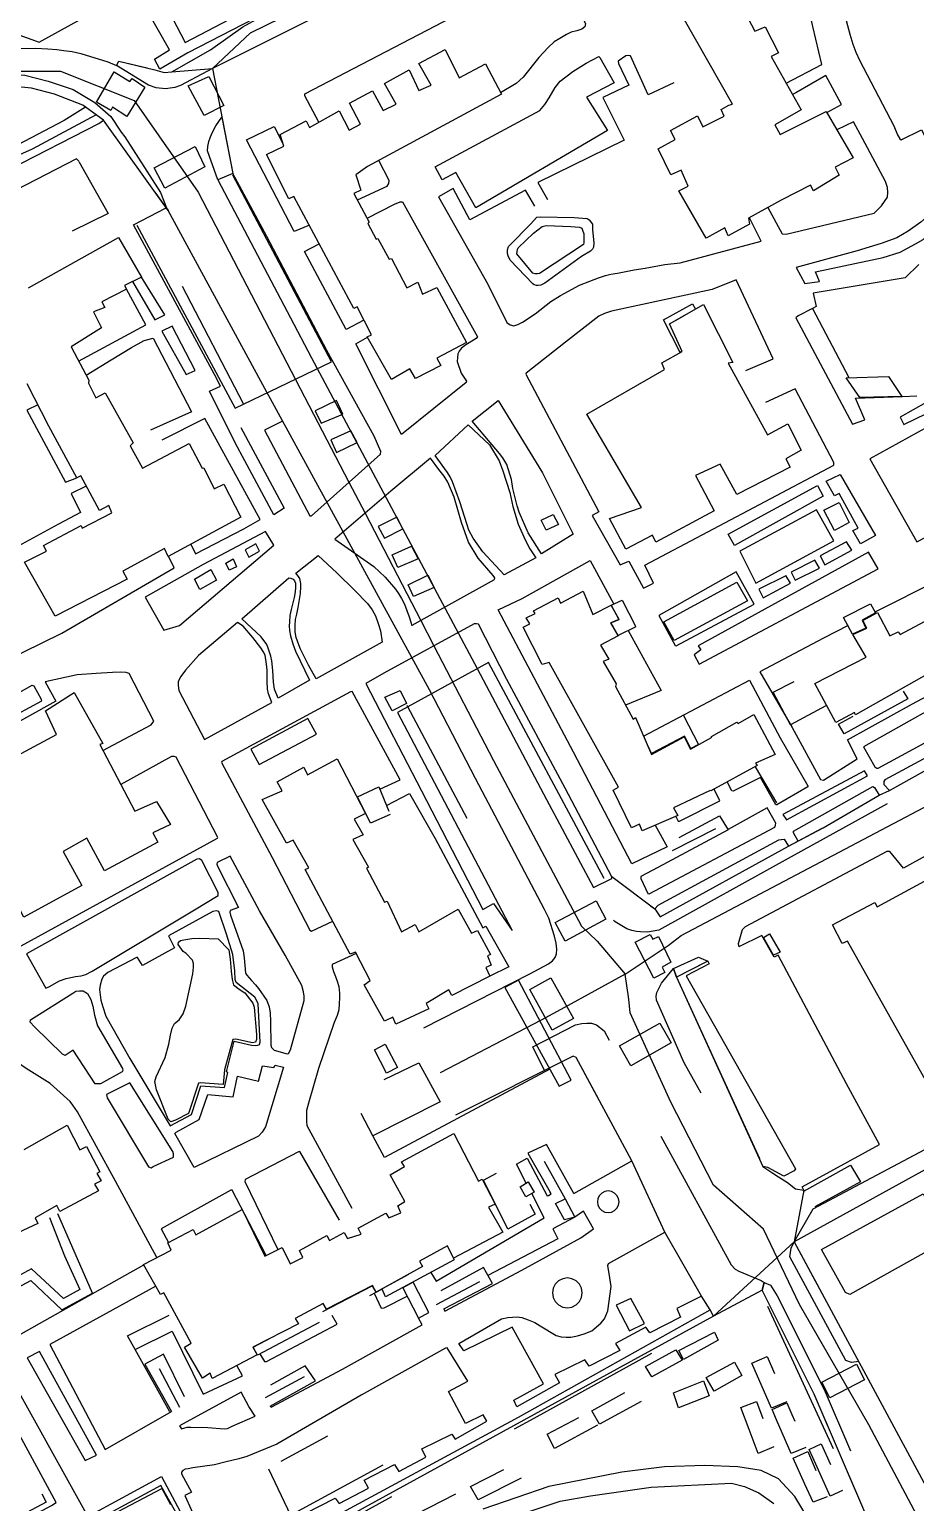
# Model space of a CAD drawing. Header units: millimetres. Extents: x 198785 to 203305, y 542885 to 545889.
# Drawn here: x 199340.5 to 199502.6, y 545003.5 to 545273.2 of the extents above; entities that cross this region are included whole.
import ezdxf

# ---------------------------------------------------------------- set-up
doc = ezdxf.new("R2010")
doc.units = ezdxf.units.MM
for name, pattern in [('FENCE_25K', [54.3, 28.7, -9.2, -16.4]), ('HIDDEN_BULD_25K', [28.8, 18.4, -10.4]), ('HIDDEN_IN_25K', [56.5, 36.5, -20])]:
    doc.linetypes.add(name, pattern=pattern)
for name, color, linetype in [('A0013114', 253, 'Continuous'), ('A0013117', 253, 'Continuous'), ('A0013118', 253, 'Continuous'), ('A0023214', 253, 'Continuous'), ('A0023217', 253, 'Continuous'), ('A0033324', 253, 'Continuous'), ('A0043325', 253, 'Continuous'), ('A0053326', 253, 'Continuous'), ('A0063321', 253, 'Continuous'), ('B0014111', 253, 'Continuous'), ('B0014114', 253, 'Continuous'), ('B0014115', 253, 'Continuous'), ('B0014116', 253, 'Continuous'), ('B0014118', 253, 'Continuous'), ('B0024120', 253, 'Continuous'), ('B0024127', 253, 'Continuous'), ('C0076117', 253, 'Continuous'), ('C0390130', 253, 'Continuous'), ('E0052114', 253, 'Continuous'), ('F0047224', 253, 'Continuous')]:
    doc.layers.add(name, color=color, linetype=linetype)

msp = doc.modelspace()

# ---------------------------------------------------------------- linework, layer by layer
at = {"layer": 'A0013114'}
for points in [[(199455.93, 545110.73), (199479.43, 545123.67), (199485.72, 545127.04), (199496.02, 545133.01), (199497.87, 545133.83), (199516.53, 545144.28), (199543.58, 545159.26), (199569.72, 545173.43), (199589.43, 545184.51), (199592.6, 545186.06), (199600.18, 545190.1), (199603.93, 545192.43), (199624.76, 545203.83), (199656.86, 545221.49), (199667.76, 545226.14), (199684.34, 545228.07), (199687.67, 545227.82), (199703.89, 545197.32), (199725.27, 545158.6), (199745.76, 545121.58), (199746.11, 545119.54), (199762.44, 545090.13), (199797.32, 545027.13), (199826.7, 544973.41)], [(199464.66, 545102.61), (199461.06, 545100.76), (199458.92, 545099.69), (199474.73, 545065.03), (199476.54, 545063.83), (199477.56, 545063.12), (199479.22, 545062.08), (199480.71, 545060.96), (199482.19, 545060.69), (199480.46, 545051.24), (199504.57, 545006.4), (199515.55, 544989.64), (199575.89, 545020.04), (199609.31, 545039.66), (199614.51, 545042.46), (199637.97, 545055.21), (199678.07, 545076.03), (199735.51, 545108.01), (199737.36, 545112.09), (199680.34, 545216.02), (199677.94, 545216.98), (199569.35, 545157.79)], [(199510, 545124.92), (199500.45, 545119.67), (199497.96, 545122.69), (199497.38, 545122.72), (199471.45, 545108.88), (199470.93, 545108.37), (199470.19, 545105.82), (199470.32, 545105.27)], [(199544.07, 544900.02), (199540.28, 544909.07), (199531.92, 544927.44), (199525.72, 544935.81), (199517.04, 544958.4), (199511.23, 544968), (199500, 544990.91), (199494.47, 544999.22), (199484.1, 545023.38), (199474.57, 545042.37), (199465.66, 545037.62), (199465.1, 545038.78), (199463.47, 545041.3), (199456.75, 545053), (199450.77, 545066.06), (199440.54, 545085), (199440.03, 545085.21)]]:
    msp.add_lwpolyline(points, dxfattribs=at)
at = {"layer": 'A0013117'}
for points in [[(199338.26, 545269.69), (199341.67, 545269.71), (199343.88, 545269.64), (199345.56, 545269.52), (199346.82, 545269.32), (199348.36, 545269.12), (199349.96, 545268.74), (199354.86, 545267.22), (199356.45, 545266.59), (199356.88, 545267.37), (199363.46, 545265.8), (199365.21, 545265.26), (199366.6, 545265.4), (199374.03, 545266.04), (199377.76, 545246.79), (199375.02, 545245.61), (199388.88, 545219.2), (199392.15, 545213.04), (199422.46, 545156.18), (199435.14, 545132.22), (199443.73, 545116.09), (199447.09, 545117.76), (199447.08, 545118.09), (199454.92, 545112.2), (199455.93, 545110.73)], [(199412.69, 545090.42), (199432.05, 545100.29), (199435.48, 545102.15), (199436.21, 545102.67), (199436.74, 545103.3), (199436.93, 545103.94), (199436.99, 545104.81), (199436.89, 545105.91), (199436.62, 545107.19), (199435.58, 545110.46), (199434.75, 545112.06), (199422.11, 545136.04), (199413.73, 545152.3), (199382.88, 545208.76), (199365.92, 545240.04), (199354.07, 545256.57), (199350.29, 545259.3), (199345.12, 545261.29), (199340.89, 545262.43), (199337.18, 545262.76)], [(199440.03, 545085.21), (199418.46, 545074.42)]]:
    msp.add_lwpolyline(points, dxfattribs=at)
at = {"layer": 'A0013118'}
for points in [[(199555.39, 545362.35), (199503.04, 545333.53), (199464.13, 545312.55), (199431.24, 545295.24), (199401.07, 545279.64), (199374.03, 545266.04), (199380.95, 545272.53), (199392.43, 545278.16), (199394.5, 545279.92), (199395.89, 545280.94), (199395.36, 545281.85)], [(199480.9, 545303.62), (199479.17, 545307), (199475.71, 545305.44), (199475.72, 545305.23), (199484.24, 545290.28), (199488.47, 545282.31), (199488.7, 545281.05), (199489.21, 545278.58), (199489.65, 545276.29), (199489.98, 545274.77), (199490.63, 545272.28), (199491.18, 545270.44), (199491.74, 545269), (199492.42, 545267.55), (199498.68, 545255.51), (199499.37, 545253.85), (199499.76, 545253.17), (199500.01, 545252.98), (199503.72, 545254.78), (199506.9, 545248.61), (199507.22, 545249.05), (199518.39, 545259.62), (199523.01, 545264.39), (199520.54, 545269.21)], [(199393.46, 545256.17), (199390.91, 545261.03), (199390.92, 545261.36), (199422.23, 545277.65), (199436.01, 545284.55), (199436.35, 545284.56), (199436.85, 545284.28), (199442.24, 545274.24), (199442.16, 545273.64), (199441.59, 545273.24), (199440.69, 545272.93), (199439.63, 545272.64), (199438.76, 545272.26), (199437.57, 545271.48), (199436.56, 545270.88), (199435.45, 545269.88), (199433.75, 545268), (199430.83, 545264.45), (199429.56, 545263.29), (199426.74, 545261.58)], [(199366.6, 545265.4), (199373.63, 545269.42), (199379.57, 545273.64), (199391.78, 545280.39)], [(199478.96, 545263.3), (199485.49, 545266.76), (199483.88, 545273.73), (199482.6, 545279.44), (199481.64, 545282.25), (199471.35, 545276.52)], [(199422.18, 545240.51), (199418.55, 545246.95), (199416.02, 545245.66), (199414.74, 545248.01), (199433.92, 545258.33), (199434.8, 545259.42), (199435.64, 545260.65), (199436.71, 545262.52), (199437.62, 545263.72), (199439.93, 545265.46), (199442.4, 545266.99), (199444.69, 545268.19), (199444.89, 545268.05), (199447.49, 545263.41), (199442.47, 545260.76), (199446.26, 545254.64), (199422.18, 545240.51)], [(199458.45, 545263.4), (199453.74, 545261.2), (199450.52, 545268.36), (199450.18, 545268.38), (199449.67, 545268.32), (199448.23, 545267.35), (199448.3, 545266.95), (199450.18, 545262.99), (199445.45, 545260.71), (199449.35, 545252.88), (199433.56, 545245.15), (199435.3, 545242.01)], [(199486.42, 545257.94), (199489.07, 545259.41), (199486.22, 545264.75), (199480.77, 545261.59), (199480.12, 545261.25)], [(199350.76, 545258.96), (199346.86, 545256.49), (199338.39, 545252.05)], [(199336.85, 545247.51), (199353.25, 545255.96), (199354.07, 545256.57)], [(199352.75, 545257.53), (199341.03, 545251.25), (199338.15, 545249.98)], [(199475.63, 545240.57), (199478.25, 545235.76), (199478.98, 545235.68), (199495.09, 545239.56), (199496.43, 545240.85), (199497.51, 545242.49), (199497.6, 545243.34), (199497.51, 545244.25), (199497.16, 545245.36), (199492.97, 545253.21), (199491.28, 545256.24), (199488.26, 545254.8)], [(199391.75, 545237.31), (199388.99, 545236.15), (199380.25, 545252.98), (199385.29, 545255.4), (199386.85, 545252.41)], [(199349.57, 545249.03), (199349.12, 545249.48), (199325.11, 545237.08)], [(199349.56, 545249.02), (199354.92, 545239.45), (199348.34, 545236.25)], [(199400.54, 545241.95), (199405.98, 545244.46), (199406.28, 545244.94), (199406.37, 545245.51), (199404.46, 545249.19)], [(199386.86, 545201.48), (199383.55, 545199.83), (199391.82, 545184.12), (199392.11, 545184.14), (199404.78, 545195.45), (199404.83, 545195.89), (199403.61, 545198.74), (199394.91, 545214.37), (199383.95, 545235.27), (199377.76, 545246.81)], [(199433.01, 545240.81), (199431.29, 545243.74), (199421.13, 545238.3), (199418.03, 545244.07), (199415.36, 545242.52), (199424.38, 545226.55), (199427.88, 545219.53), (199428.46, 545219.11), (199429.14, 545218.9), (199429.86, 545219.14), (199430.74, 545219.58), (199433.04, 545221.13), (199435.91, 545223.38), (199437.7, 545224.44), (199441.18, 545226.34), (199443.05, 545227.11), (199444.65, 545227.69), (199445.93, 545228.12), (199446.9, 545228.34), (199448.1, 545228.58), (199451.18, 545229.17), (199453.17, 545229.44), (199456.79, 545230.12), (199459.6, 545230.42), (199474.41, 545234.42), (199472.29, 545238.71)], [(199511.99, 545244.47), (199511.59, 545244.46), (199511.2, 545244.38), (199510.47, 545243.93), (199503.61, 545237.89), (199501.27, 545236.23), (199499.23, 545235.03), (199496.36, 545233.98), (199491.94, 545232.67), (199480.8, 545229.59), (199482.42, 545226.67), (199485.09, 545227.02), (199484.37, 545228.82), (199496.71, 545231.41), (199499.84, 545232.41), (199502.64, 545233.92), (199504.02, 545234.71), (199510.89, 545241.16), (199511.59, 545240.21), (199514.03, 545242.55), (199512.67, 545244.04), (199511.99, 545244.47)], [(199379.19, 545200.33), (199387.16, 545185.53), (199385.24, 545184.3), (199378.2, 545197.5), (199373.46, 545206.93), (199375.46, 545207.86), (199374.39, 545210.03), (199359.56, 545237.39), (199365.45, 545240.43), (199365.77, 545240.34), (199365.92, 545240.04)], [(199402.31, 545238.63), (199407.31, 545241.17), (199408.37, 545241.59), (199408.78, 545241.59), (199422.48, 545216.87), (199422.28, 545216.6), (199420.2, 545215.34), (199419.51, 545214.74), (199419.16, 545214.29), (199418.91, 545213.78), (199418.84, 545213.13), (199418.81, 545212.41), (199419.51, 545210.25), (199420.48, 545208.79), (199420.43, 545208.56), (199408.63, 545199.02), (199400.24, 545215.59), (199402.35, 545216.84)], [(199401.72, 545219.97), (199398.5, 545218.26), (199390.84, 545232.53), (199393.55, 545233.95)], [(199503.23, 545230.12), (199500.74, 545227.72), (199483.92, 545224.89), (199484.45, 545222.43), (199483.8, 545222.1)], [(199359.41, 545227.02), (199363.5, 545219.98), (199365.29, 545220.93), (199361.06, 545227.85)], [(199471.58, 545210.74), (199476.58, 545212.85), (199469.8, 545227.33), (199465.41, 545225.55), (199447.02, 545221.62), (199445.75, 545221.15), (199444.69, 545220.71), (199438.6, 545215.95), (199431.42, 545210.24), (199431.35, 545210.04), (199444.7, 545184.86), (199443.46, 545184.21), (199448.59, 545175.19), (199450.17, 545175.84), (199452.9, 545170.91), (199454.69, 545171.83), (199453.14, 545175.08), (199487.67, 545193.4), (199487.67, 545193.88), (199480.64, 545207.41), (199475.2, 545204.87)], [(199349.53, 545212.45), (199361.85, 545219.1), (199358.27, 545225.61)], [(199483.8, 545222.1), (199481.16, 545220.74), (199480.75, 545220.39), (199491.12, 545200.89), (199493.36, 545201.73), (199491.64, 545205.69), (199500.23, 545205.95), (199502.91, 545206.09)], [(199483.8, 545222.1), (199490.46, 545209.43)], [(199366.63, 545218.84), (199364.77, 545217.91), (199369.21, 545209.98), (199370.83, 545210.73), (199366.63, 545218.84)], [(199350.9, 545209.86), (199355.48, 545212.71), (199359.19, 545214.97), (199361.55, 545216.2), (199363.14, 545216.68), (199370.17, 545203.17), (199362.65, 545199.82)], [(199519.57, 545190.74), (199525.13, 545193.93), (199521.78, 545199.87), (199522.46, 545202.23), (199522.71, 545203.22), (199522.79, 545204.26), (199522.82, 545205.14), (199522.75, 545205.77), (199522.46, 545206.32), (199519.64, 545208.22), (199519.04, 545208.16), (199506.65, 545201.43), (199494.31, 545194.57), (199502.89, 545179.36), (199512.14, 545184.17)], [(199434.23, 545177.16), (199431.8, 545181.02), (199430.13, 545184.78), (199429.76, 545185.96), (199428.99, 545189.14), (199428.7, 545190.8), (199427.85, 545193.5), (199427.16, 545194.75), (199426.53, 545195.56), (199421.55, 545201.45), (199426.31, 545205.27), (199434.42, 545192), (199440.02, 545180.77), (199434.23, 545177.16)], [(199504.6, 545204.89), (199499.82, 545202.17), (199500.52, 545200.86), (199508.77, 545204.87)], [(199342.06, 545204.48), (199340.07, 545203.47), (199347.11, 545190.29), (199349.19, 545191.11)], [(199370.04, 545178.94), (199370.94, 545177.17), (199379.74, 545181.77), (199382.76, 545183.49), (199372.63, 545201.95), (199364.78, 545198.01)], [(199427.37, 545173.33), (199423.51, 545177.52), (199421.69, 545180.07), (199420.94, 545181.48), (199420.61, 545182.51), (199419.25, 545186.69), (199417.95, 545190.34), (199417.5, 545191.26), (199417, 545192.08), (199414.78, 545195.15), (199420.77, 545200.78), (199424.73, 545197.11), (199426.48, 545194.22), (199427.11, 545192.39), (199428.43, 545188.38), (199428.98, 545185.87), (199429.93, 545182.62), (199431.23, 545179.74), (199432.05, 545178.1), (199433.15, 545176.47), (199427.37, 545173.33)], [(199413.93, 545194.69), (199406.67, 545188.66), (199396.42, 545179.87), (199403.52, 545174.85), (199405.64, 545172.92), (199407.5, 545170.73), (199408.07, 545169.94), (199408.58, 545169.03), (199409.16, 545167.97), (199410.02, 545165.62), (199410.37, 545164.5), (199410.41, 545164.12), (199410.58, 545164.13), (199425.63, 545172.51), (199425.69, 545172.78), (199425.36, 545173.22), (199422.61, 545176.38), (199420.88, 545179.34), (199419.6, 545182.93), (199418.25, 545187.55), (199417.08, 545190.31), (199416.42, 545191.4), (199415.44, 545192.6), (199413.93, 545194.69)], [(199492.59, 545178.98), (199491.2, 545181.42), (199492.12, 545181.89), (199488.66, 545188.22), (199487.8, 545187.79), (199486.3, 545190.46), (199488.87, 545191.72), (199495.29, 545180.54), (199492.59, 545178.98)], [(199350.94, 545189.57), (199348.18, 545188.21), (199349.9, 545184.73), (199345.84, 545182.59), (199327.67, 545172.75), (199329.44, 545169.4), (199327.58, 545168.41), (199332.48, 545159.03), (199333.85, 545157.92), (199334.53, 545157.55), (199335.15, 545157.4), (199335.93, 545157.44), (199346.43, 545162.64), (199367.03, 545174.64), (199365.97, 545176.75)], [(199469.55, 545178.73), (199468.39, 545180.78), (199484.72, 545189.67), (199485.76, 545187.73), (199469.55, 545178.73)], [(199484.5, 545185.25), (199470.5, 545177.64), (199473.42, 545171.81), (199487.71, 545179.54), (199484.5, 545185.25)], [(199513.56, 545181.56), (199504.4, 545176.45), (199506.83, 545172.35), (199495.22, 545166.51)], [(199490.04, 545179.39), (199485.19, 545176.79), (199486.03, 545175.16), (199490.97, 545177.83), (199490.04, 545179.39)], [(199392.98, 545154.3), (199391.56, 545156.82), (199390.1, 545159.75), (199389.82, 545160.51), (199389.34, 545161.89), (199389.15, 545162.92), (199389.12, 545164.06), (199389.23, 545165.16), (199389.45, 545166.14), (199389.68, 545167.36), (199390.11, 545169.93), (199390.2, 545171.2), (199390.18, 545171.76), (199389.99, 545172.66), (199389.73, 545173.03), (199389.24, 545173.62), (199393.38, 545176.86), (199396.78, 545173.67), (199400.09, 545170.45), (199402.41, 545168.06), (199403.21, 545166.91), (199403.82, 545165.82), (199404.36, 545164.43), (199404.77, 545163.06), (199405.06, 545161.02), (199392.98, 545154.3)], [(199454.99, 545127.51), (199457.18, 545123.55), (199450.73, 545120.43), (199440.05, 545140.86), (199426.27, 545166.93), (199430.7, 545168.98), (199443.14, 545175.93), (199447.45, 545167.99)], [(199494.02, 545177.47), (199462.86, 545160.34), (199463.38, 545159.59), (199462.14, 545158.69), (199463.07, 545156.97), (199495.78, 545174.43), (199494.02, 545177.47)], [(199484.24, 545176.03), (199479.88, 545173.82), (199480.63, 545172.36), (199485.09, 545174.58), (199484.24, 545176.03)], [(199386.03, 545150.75), (199385.37, 545152.42), (199385.17, 545153.71), (199385.05, 545155.81), (199384.85, 545157.62), (199384.67, 545158.42), (199384.23, 545159.9), (199383.95, 545160.56), (199382.92, 545162), (199379.37, 545165.28), (199387.99, 545172.77), (199388.35, 545172.73), (199388.79, 545172.54), (199389.01, 545172.23), (199389.18, 545171.8), (199389.23, 545171.02), (199389.17, 545170.22), (199388.95, 545169.19), (199388.69, 545168.21), (199388.41, 545167.01), (199388.19, 545165.88), (199388.08, 545164.69), (199388.07, 545163.98), (199388.14, 545163.17), (199388.32, 545162.18), (199388.71, 545160.72), (199389.23, 545159.35), (199391.76, 545154.03), (199386.03, 545150.75)], [(199469.85, 545173.86), (199455.68, 545165.87), (199458.66, 545160.4), (199458.83, 545160.35), (199473.1, 545167.98), (199469.85, 545173.86)], [(199478.93, 545173.19), (199478.93, 545173.17), (199473.95, 545170.7), (199474.77, 545169.1), (199479.74, 545171.83), (199478.93, 545173.19)], [(199378.6, 545164.61), (199371.49, 545158.55), (199369.07, 545155.86), (199368.22, 545154.73), (199367.76, 545153.82), (199367.75, 545153.1), (199367.86, 545152.14), (199372.58, 545143.2), (199384.89, 545149.94), (199384.26, 545151.55), (199384.07, 545152.43), (199384, 545153.81), (199384.01, 545154.88), (199384, 545155.87), (199383.89, 545156.98), (199383.63, 545158.65), (199383.28, 545159.29), (199382.85, 545159.96), (199381.43, 545161.88), (199379.62, 545163.92), (199378.6, 545164.61)], [(199447.08, 545118.07), (199438.52, 545134.27), (199427.86, 545154.19), (199422.67, 545164.31), (199422.32, 545164.35), (199421.91, 545164.34), (199405.36, 545155.33), (199402.06, 545153.45), (199412.27, 545133.79), (199423.48, 545112.06), (199425.46, 545113.17), (199428.85, 545108.24)], [(199450.1, 545163.12), (199456.08, 545152.15), (199449.59, 545149.45)], [(199490.29, 545164.03), (199485.79, 545161.76), (199474.18, 545155.55), (199480.08, 545145.38), (199485.26, 545135.86), (199485.78, 545135.77), (199491.96, 545139.64), (199490.22, 545143.16), (199502.08, 545149.75), (199520.55, 545159.61), (199518.81, 545163.06)], [(199525.15, 545159.83), (199513.3, 545153.21), (199493.15, 545141.86), (199495.22, 545138.16), (199495.56, 545137.94), (199495.81, 545137.94), (199525.69, 545154.17), (199538.51, 545161.32)], [(199543.58, 545159.26), (199542.85, 545160.68), (199542.59, 545160.7), (199522.84, 545149.96), (199504.83, 545140.04), (199497.03, 545135.83), (199496.85, 545135.52), (199496.82, 545135.23), (199496.85, 545134.93), (199497.87, 545133.83)], [(199353.98, 545141.21), (199362.83, 545145.86), (199363.29, 545146.52), (199358.76, 545155.29), (199358.24, 545155.44), (199357.25, 545155.54), (199355.74, 545155.48), (199352.73, 545155.27), (199349.27, 545155), (199343.41, 545153.74), (199345.38, 545150.21), (199322.76, 545137.63)], [(199452.89, 545143.81), (199472.28, 545154.08), (199477.9, 545143.49), (199482.94, 545134.72), (199482.96, 545134.53), (199477.26, 545131.24), (199477.09, 545131.24), (199474.27, 545136.23), (199469.26, 545133.76), (199469.05, 545133.8), (199468.2, 545135.44)], [(199340.98, 545153.08), (199331.95, 545147.99), (199333.44, 545145.33), (199333.7, 545145.36), (199342.77, 545150.27), (199342.76, 545150.51), (199341.4, 545152.93), (199341.06, 545153.07), (199340.98, 545153.08)], [(199404.63, 545134.12), (199408.34, 545135.82), (199399.56, 545151.99), (199399.28, 545151.93), (199375.73, 545139.17), (199375.65, 545138.98), (199384.92, 545121.59), (199391.85, 545108.3), (199392.14, 545108.08), (199396.01, 545109.92)], [(199334.49, 545102.96), (199374.95, 545125.15), (199375, 545125.27), (199367.39, 545139.95), (199367.02, 545140.06), (199366.54, 545140.06), (199357.24, 545134.96)], [(199493.3, 545137.48), (199478.39, 545129.46), (199479.05, 545128.5), (199493.88, 545136.57), (199493.3, 545137.48)], [(199481.16, 545124.6), (199480.33, 545126.09), (199480.33, 545126.42), (199494.86, 545134.57), (199495.12, 545134.41), (199496.02, 545133.01)], [(199405.86, 545131.14), (199410.06, 545133.33), (199414.79, 545125.07), (199423.46, 545108.72), (199424.05, 545109.04), (199428.22, 545101.56), (199424.75, 545099.88)], [(199458.79, 545129.12), (199459.22, 545128.26), (199459.44, 545128.26), (199466.84, 545131.96), (199465.78, 545134.11)], [(199454.92, 545112.2), (199455.57, 545112.88), (199477.63, 545124.82), (199478.04, 545124.9), (199478.59, 545124.94), (199479.43, 545123.67)], [(199371.65, 545121.32), (199371.15, 545121.26), (199339.97, 545103.98), (199343.54, 545097.69), (199344.18, 545097.96), (199346.04, 545099.03), (199347.23, 545099.46), (199348.96, 545099.82), (199350.02, 545099.96), (199350.82, 545100.19), (199351.99, 545100.81), (199370.76, 545112.01), (199375.09, 545114.66), (199375.04, 545115.19), (199372.06, 545121.05), (199371.65, 545121.32)], [(199377.28, 545121.86), (199374.89, 545120.65), (199374.8, 545120.37), (199374.92, 545119.98), (199378.77, 545112.46), (199377.23, 545111.87), (199377.2, 545111.6), (199377.34, 545111.05), (199379.63, 545104.53), (199379.83, 545103.22), (199380.08, 545100.4), (199380.32, 545100.04), (199381.15, 545099.08), (199381.91, 545098.31), (199382.46, 545097.59), (199383.98, 545095.43), (199384.37, 545094.25), (199384.57, 545093.08), (199384.62, 545091.62), (199384.7, 545087.27), (199384.81, 545086.82), (199385.3, 545086.31), (199387.71, 545085.63), (199387.94, 545085.7), (199388.27, 545086.41), (199390.77, 545095.41), (199390.79, 545096.22), (199390.68, 545097.02), (199390.39, 545098.19), (199387.32, 545103.74), (199382.64, 545111.81), (199377.28, 545121.86)], [(199374.76, 545111.85), (199374.09, 545111.72), (199365.97, 545107.25), (199367.09, 545105.08), (199361.24, 545101.84), (199360.3, 545103.3), (199360.09, 545103.31), (199354.9, 545100.54), (199354.09, 545099.89), (199353.77, 545099.34), (199353.5, 545098.22), (199353.37, 545097.46), (199353.61, 545095.46), (199353.96, 545094.29), (199354.53, 545092.54), (199358.91, 545084.82), (199366.29, 545072.49), (199370.16, 545074.55), (199371.9, 545079.82), (199376.2, 545079.52), (199376.83, 545082.23), (199376.57, 545082.35), (199377.97, 545087.95), (199381.17, 545087.25), (199381.88, 545087.21), (199382.33, 545087.25), (199382.62, 545087.39), (199382.74, 545087.77), (199382.35, 545094.82), (199382.15, 545095.38), (199381.76, 545096.03), (199379.2, 545098.05), (199378.35, 545098.69), (199378.15, 545099.28), (199378.09, 545100.84), (199377.74, 545103.86), (199376.56, 545107.55), (199375.21, 545111.69), (199374.76, 545111.85)], [(199363.81, 545048.36), (199356.29, 545062.36), (199349.31, 545075.07), (199348.47, 545076.27), (199347.98, 545076.96), (199344.33, 545080.23), (199340.44, 545082.68), (199339.36, 545083.34), (199338.67, 545083.9), (199336.03, 545086.73), (199335.49, 545087.45), (199324.41, 545109.25), (199318.35, 545106.3), (199303.05, 545098.37), (199302.79, 545098.05), (199302.79, 545097.81), (199310.41, 545084.59)], [(199530.66, 545078.97), (199480.46, 545051.24), (199483.92, 545057.27), (199580.09, 545108.43)], [(199482.19, 545060.69), (199481.92, 545061.3), (199496.08, 545069.07), (199490.02, 545080.19), (199477.49, 545103.73), (199476.76, 545103.34), (199474.5, 545107.29), (199470.32, 545105.27)], [(199400.3, 545104), (199395.94, 545101.98), (199395.94, 545101.61), (199396.19, 545100.7), (199396.51, 545099.79), (199396.83, 545098.98), (199397.13, 545097.99), (199397.23, 545096.77), (199397.26, 545095.86), (199397.22, 545094.88), (199397.11, 545093.69), (199396.81, 545092.7), (199396.29, 545091.39), (199393.44, 545082.96), (199391.59, 545076.64), (199391.22, 545075.26), (199391.19, 545074.16), (199391.2, 545073.29), (199391.29, 545072.54), (199399.52, 545057.4)], [(199464.66, 545102.61), (199464.89, 545102.14), (199460.67, 545099.96), (199480.68, 545064.61), (199480.46, 545064.25), (199478.56, 545063.29), (199475.65, 545064.85), (199474.73, 545065.03)], [(199352.92, 545080.15), (199352.54, 545080.19), (199348.55, 545086.33), (199347.07, 545085.35), (199346.55, 545085.62), (199341.48, 545090.58), (199340.69, 545091.45), (199340.7, 545091.89), (199348.46, 545096.77), (199349.05, 545097.11), (199349.72, 545097.21), (199350.37, 545097.18), (199351.14, 545096.7), (199351.76, 545095.59), (199352.15, 545094.37), (199352.46, 545092.76), (199352.98, 545090.77), (199357.53, 545082.99), (199357.63, 545082.62), (199357.47, 545082.38), (199353.54, 545080.18), (199352.92, 545080.15)], [(199370.64, 545064.83), (199367.11, 545071.05), (199367.36, 545071.34), (199371.57, 545073.65), (199373.19, 545078.19), (199377.79, 545077.8), (199378.57, 545081.57), (199382.42, 545080.67), (199383.16, 545083.47), (199385.25, 545083.17), (199385.48, 545083.61), (199387.01, 545083.22), (199383.7, 545072.31), (199383.08, 545071.29), (199382.46, 545070.59), (199370.64, 545064.83)], [(199358.9, 545080.35), (199354.62, 545078.2), (199354.73, 545077.63), (199362.3, 545064.96), (199362.81, 545064.81), (199363.18, 545065.03), (199366.87, 545066.75), (199366.87, 545067.35), (199366.74, 545067.81), (199358.9, 545080.35)], [(199397.23, 545055.21), (199390, 545067.78), (199389.77, 545067.69), (199379.97, 545062.64), (199379.96, 545062.28), (199386, 545049.82)], [(199431.43, 545062.01), (199429.66, 545065.46), (199431.61, 545066.56), (199435.23, 545059.69), (199435.47, 545059.72), (199435.98, 545060.04), (199435.8, 545060.33)], [(199440.13, 545060.09), (199450.77, 545066.06)], [(199383.87, 545048.77), (199377.65, 545060.7), (199377.38, 545060.69), (199364.65, 545053.6), (199365.95, 545051.11)], [(199413.99, 545045.66), (199414.94, 545044.03), (199434.71, 545055.64), (199432.42, 545060.09)], [(199446.42, 545060.55), (199445.81, 545060.45), (199445.26, 545060.17), (199444.82, 545059.73), (199444.54, 545059.18), (199444.44, 545058.57), (199444.54, 545057.96), (199444.82, 545057.41), (199445.26, 545056.97), (199445.81, 545056.69), (199446.42, 545056.59), (199447.03, 545056.69), (199447.58, 545056.97), (199448.02, 545057.41), (199448.3, 545057.96), (199448.4, 545058.57), (199448.3, 545059.18), (199448.02, 545059.73), (199447.58, 545060.17), (199447.03, 545060.45), (199446.42, 545060.55)], [(199416.35, 545038.99), (199416.52, 545038.58), (199430.59, 545046.05), (199441.42, 545051.95), (199443.75, 545053.62), (199441.9, 545056.83), (199440.33, 545055.75)], [(199463.47, 545041.3), (199458.99, 545039.06), (199459.66, 545037.48), (199454.06, 545034.56), (199453.31, 545035.61), (199447.74, 545032.65), (199448.53, 545031.33), (199442.92, 545028.46), (199442.12, 545029.66), (199436.66, 545026.96), (199437.5, 545025.42), (199429.73, 545021.06), (199429.14, 545022.25), (199434.61, 545025.24), (199428.83, 545035.62), (199419.99, 545031.28), (199419.07, 545032.64), (199426.88, 545037.13), (199428.05, 545037.4), (199428.89, 545037.48), (199429.74, 545037.49), (199430.61, 545037.38), (199431.8, 545036.99), (199432.97, 545036.46), (199434, 545035.86), (199436.9, 545034.11), (199437.81, 545033.86), (199438.7, 545033.79), (199439.55, 545033.81), (199440.83, 545034.04), (199442.04, 545034.41), (199443.45, 545034.96), (199445.04, 545036.33), (199445.77, 545037.16), (199446.37, 545038.62), (199446.93, 545043.07), (199446.74, 545044.64), (199446.35, 545046.89), (199446.45, 545047.26), (199456.75, 545053)], [(199334.27, 545040.67), (199338.04, 545033.83), (199352.53, 545042.06), (199361.45, 545047.05)], [(199363.64, 545043.13), (199344.24, 545032.44), (199354.37, 545013.23), (199366.55, 545020.21)], [(199438.95, 545044.63), (199438.1, 545044.5), (199437.34, 545044.11), (199436.74, 545043.51), (199436.35, 545042.74), (199436.22, 545041.9), (199436.35, 545041.06), (199436.74, 545040.3), (199437.34, 545039.69), (199438.1, 545039.31), (199438.95, 545039.17), (199439.79, 545039.31), (199440.55, 545039.69), (199441.15, 545040.3), (199441.54, 545041.06), (199441.67, 545041.9), (199441.54, 545042.74), (199441.15, 545043.51), (199440.55, 545044.11), (199439.79, 545044.5), (199438.95, 545044.63)], [(199403.63, 545041.84), (199404.9, 545039.1), (199405.44, 545039.17), (199409.63, 545041.31)], [(199465.66, 545037.62), (199401.98, 545002.65), (199375.2, 544987.71), (199364.57, 545006.64), (199331.62, 544988.83)], [(199336.22, 545027.97), (199351.19, 545000.98), (199364.72, 545008.31), (199375.01, 544988.98), (199398.55, 545002.1), (199430.01, 545019.15), (199465.1, 545038.78)], [(199382.69, 545030.76), (199383.53, 545029.32), (199383.9, 545029.37), (199396.83, 545036.17), (199395.93, 545037.76)], [(199359.86, 545031.55), (199366.62, 545034.92), (199372.33, 545023.38), (199379.54, 545026.69), (199378.5, 545028.61)], [(199384.55, 545021.15), (199384.74, 545021), (199397.8, 545027.96), (199412.38, 545036.04), (199411.74, 545037.3)], [(199342.39, 545031.17), (199340.12, 545029.99), (199350.75, 545011.19), (199352.78, 545012.22), (199342.39, 545031.17)], [(199416.98, 545031.87), (199416.63, 545031.78), (199401.2, 545023.19), (199385.82, 545014.18), (199380.33, 545011.95), (199378.84, 545011.51), (199376.51, 545010.97), (199374.37, 545010.4), (199370.42, 545009.9), (199369.56, 545009.71), (199369.04, 545009.63), (199368.59, 545009.37), (199368.35, 545009.09), (199368.38, 545008.77), (199370.16, 545005.4), (199368.94, 545004.82), (199371.25, 544999.66)], [(199391, 545001.51), (199396.49, 545004.35), (199397.22, 545003.32), (199402.59, 545006.15), (199401.78, 545007.61), (199407.35, 545010.51), (199408.1, 545009.23), (199413.04, 545011.86), (199412.32, 545013.34), (199417.79, 545016.03), (199418.42, 545015.12), (199424.22, 545018.44), (199423.56, 545019.58), (199420.33, 545017.98), (199417.2, 545023.87), (199420.74, 545025.74), (199416.98, 545031.87)], [(199333.96, 544997.32), (199344.54, 545002.97), (199345.42, 545003.51), (199331.98, 545028.21)], [(199368, 545017.57), (199368.36, 545017.01), (199369.37, 545017.35), (199370.05, 545017.34), (199373.18, 545017.24), (199376.17, 545017.01), (199376.74, 545017.08), (199377.63, 545017.52), (199381.84, 545019.36), (199380.68, 545021.1)], [(199482.94, 545000.64), (199480.59, 545004.6), (199477.58, 545007.85), (199474.38, 545009.41), (199470.15, 545010.06), (199464.11, 545010.33), (199456.69, 545010.07), (199448.91, 545009.1), (199435.56, 545006.49), (199423.47, 545002.3)], [(199427.77, 545000.5), (199437.6, 545003.76), (199443.17, 545004.75), (199454.25, 545006.33), (199468.95, 545007.08), (199471.37, 545006.46), (199473.98, 545005.28), (199476.72, 545003.34)]]:
    msp.add_lwpolyline(points, dxfattribs=at)
at = {"layer": 'A0023214'}
for points in [[(199206.99, 545220.79), (199213.21, 545211.96), (199214.33, 545210.36), (199242.11, 545222.61), (199304.06, 545253.88), (199328.42, 545265.53), (199346.23, 545265.53), (199359.72, 545260.16), (199371.41, 545243.4), (199398.98, 545190.28), (199401.93, 545184.6), (199412.11, 545164.98), (199414.53, 545160.32), (199425.41, 545139.37), (199441.56, 545109.02), (199444.41, 545106.27), (199449.54, 545100.23)], [(199503.89, 544999.24), (199494.08, 545017.74), (199481.44, 545039.8), (199474.83, 545053.59), (199465.7, 545061.64), (199457.87, 545076.83), (199450.43, 545093.18), (199450.2, 545095.64), (199449.54, 545100.23), (199457.36, 545105.47), (199459.77, 545107.34), (199510.86, 545134.28), (199555.49, 545158.39), (199558.78, 545160.25), (199561.24, 545161.67), (199670.19, 545221.4), (199674.98, 545222.58), (199678.14, 545222.38), (199685.37, 545218.77)]]:
    msp.add_lwpolyline(points, dxfattribs=at)
at = {"layer": 'A0023217'}
msp.add_lwpolyline([(199449.54, 545100.23), (199438.4, 545094.15), (199434.13, 545091.82), (199415.67, 545082.17)], dxfattribs=at)
at = {"layer": 'A0033324', "linetype": 'HIDDEN_IN_25K', "flags": 128}
for points in [[(199363.46, 545265.8), (199365.21, 545265.26), (199366.6, 545265.4), (199374.03, 545266.04), (199368.15, 545262.88), (199367.15, 545262.55), (199365.45, 545262.31), (199363.7, 545262.47), (199362.29, 545262.94), (199356.45, 545266.59), (199356.88, 545267.37), (199363.46, 545265.8)], [(198795.37, 545057.71), (198828.74, 545067.2), (198862.06, 545075.89), (198879.41, 545080.89), (198916.62, 545090.44), (198938.42, 545099.05), (198962.08, 545107.63), (199015.58, 545128.69), (199063.76, 545147.77), (199106.96, 545165.65), (199145.19, 545181.62), (199165.7, 545190.76), (199179.59, 545196.84), (199200.32, 545203.9), (199224.39, 545212.4), (199232.32, 545215.87), (199288.77, 545244.62), (199318.28, 545259.73), (199326.84, 545263.62), (199330.83, 545264.77), (199335.3, 545265.11), (199339.69, 545264.81), (199343.98, 545263.72)], [(199343.98, 545263.72), (199348.54, 545262.19), (199352.48, 545259.79), (199355.43, 545257.2), (199357.33, 545254.39), (199357.99, 545253.52), (199364.52, 545243.32), (199365.58, 545240.5), (199354.07, 545256.57), (199350.29, 545259.3), (199345.12, 545261.29), (199340.89, 545262.43), (199337.18, 545262.76), (199335.46, 545262.83), (199333.99, 545262.85), (199332.51, 545262.82), (199330.87, 545262.66), (199329.94, 545262.48), (199328.47, 545262.01), (199324.09, 545260.42), (199316.35, 545257.03), (199301.62, 545249.39), (199290.61, 545243.54), (199275.96, 545235.87), (199260.31, 545227.85), (199240.07, 545217.22), (199225.06, 545210.31), (199212.45, 545205.72), (199197.2, 545200.43), (199185.37, 545194.83), (199152.75, 545180.5), (199085.25, 545151.69), (199028.31, 545129.49), (199026.69, 545127.03), (199025.68, 545122.8), (199023.36, 545120.92), (198964.67, 545098.35), (198939.41, 545092.24), (198905.73, 545082.87), (198880.23, 545076.08), (198845.27, 545066.67), (198809.86, 545057.41), (198795.37, 545053.23)], [(199377.76, 545246.8), (199375.02, 545245.61), (199373.09, 545250.92), (199373.17, 545251.75), (199373.37, 545252.67), (199373.64, 545253.51), (199374.04, 545254.39), (199374.62, 545255.55), (199375.76, 545257.08), (199377.76, 545246.8)], [(199479.87, 545121.7), (199455.71, 545108.28), (199453.58, 545107.95), (199452.34, 545107.97), (199451.58, 545108.03), (199450.73, 545108.23), (199449.84, 545108.52), (199447.69, 545109.8), (199446.95, 545110.52), (199446.48, 545111.26), (199443.73, 545116.09), (199447.09, 545117.76), (199447.08, 545118.08), (199454.92, 545112.2), (199455.93, 545110.73), (199479.43, 545123.67), (199485.72, 545127.04), (199496.02, 545133.01), (199497.87, 545133.83), (199516.53, 545144.28), (199543.58, 545159.26), (199548.86, 545162.12), (199548.77, 545161.67), (199548.6, 545160.95), (199548.36, 545160.35), (199548.03, 545159.83), (199547.54, 545159.24), (199547.06, 545158.72), (199545.19, 545157.42), (199513.22, 545140.1), (199479.87, 545121.7)], [(199458.92, 545099.69), (199458.36, 545101.27), (199462.95, 545103.38), (199464.66, 545102.61), (199458.92, 545099.69)], [(199458.92, 545099.69), (199474.73, 545065.03), (199471.15, 545066.19), (199469.45, 545067.59), (199460.34, 545083.98), (199455.24, 545095.45), (199455.19, 545096.21), (199455.31, 545096.91), (199455.84, 545097.99), (199456.19, 545098.59), (199458.36, 545101.27), (199458.92, 545099.69)], [(199474.95, 545043.83), (199474.57, 545042.37), (199465.66, 545037.62), (199465.1, 545038.78), (199463.47, 545041.3), (199456.75, 545053), (199450.77, 545066.06), (199440.54, 545085), (199440.03, 545085.21), (199434.78, 545082.58), (199432.6, 545086.96), (199440.43, 545090.98), (199441.59, 545091.23), (199442.49, 545091.28), (199443.36, 545091.25), (199444.26, 545090.97), (199445.66, 545089.84), (199454.98, 545072.56), (199468.94, 545047.05), (199469.66, 545046.27), (199470.29, 545045.88), (199474.42, 545044.18), (199474.95, 545043.83)], [(199492.25, 545029.32), (199490.9, 545029.15), (199489.88, 545029.51), (199479.67, 545048.48), (199479.87, 545050.1), (199480.46, 545051.24), (199492.25, 545029.32)], [(199474.57, 545042.37), (199474.95, 545043.83), (199476.12, 545043.3), (199477.32, 545041.36), (199485.92, 545024.23), (199495.86, 545001.05), (199495.7, 545000.54), (199495.51, 545000.08), (199494.47, 544999.22), (199484.1, 545023.38), (199474.57, 545042.37)]]:
    msp.add_lwpolyline(points, dxfattribs=at)
at = {"layer": 'A0043325'}
for points in [[(199356.01, 545265.42), (199358.91, 545263.64), (199359.31, 545264.21), (199361.64, 545262.59), (199358.32, 545257.23), (199355.72, 545258.92), (199355.44, 545258.35), (199352.83, 545259.84), (199356.01, 545265.42)], [(199376.07, 545259.25), (199372.5, 545257.39), (199369.6, 545262.82), (199373.33, 545264.58), (199376.07, 545259.25)], [(199372.64, 545247.99), (199365.33, 545244.11), (199363.38, 545247.81), (199370.83, 545251.72), (199372.64, 545247.99)], [(199446.01, 545110.29), (199438.53, 545106.29), (199436.72, 545109.67), (199444.19, 545113.67), (199446.01, 545110.29)], [(199454.09, 545107.47), (199454.59, 545106.63), (199455.6, 545107.15), (199457.88, 545102.45), (199456.27, 545101.5), (199456.78, 545100.56), (199454.76, 545099.53), (199451.38, 545106.12), (199454.09, 545107.47)], [(199440.06, 545092.15), (199436.19, 545090), (199432.07, 545097.41), (199435.94, 545099.56), (199440.06, 545092.15)], [(199457.92, 545087.69), (199450.55, 545083.49), (199448.49, 545087.1), (199455.87, 545091.3), (199457.92, 545087.69)], [(199493.29, 545026.01), (199486.95, 545022.72), (199485.52, 545025.57), (199491.83, 545028.84), (199493.29, 545026.01)]]:
    msp.add_lwpolyline(points, dxfattribs=at)
at = {"layer": 'A0053326'}
msp.add_lwpolyline([(199494.47, 544999.22), (199484.1, 545023.38), (199474.57, 545042.37), (199465.66, 545037.62), (199480.46, 545051.24), (199504.57, 545006.4), (199515.55, 544989.64), (199575.89, 545020.04), (199609.31, 545039.66), (199614.51, 545042.46), (199637.97, 545055.21), (199678.07, 545076.03), (199735.51, 545108.01), (199737.36, 545112.09), (199746.43, 545118.96), (199756.95, 545100.03)], dxfattribs=at)
at = {"layer": 'A0063321'}
msp.add_lwpolyline([(199362.84, 545282.7), (199369.02, 545270.8), (199390.76, 545282.21), (199391.78, 545280.39), (199369.54, 545268.9), (199364.36, 545265.87), (199363.44, 545267.72), (199366.15, 545269.44), (199359.65, 545280.99), (199362.84, 545282.7)], dxfattribs=at)
at = {"layer": 'B0014111'}
for points in [[(199500.14, 545206), (199492.44, 545205.81), (199489.97, 545209.42), (199497.72, 545209.63), (199500.14, 545206)], [(199505.82, 545078.47), (199490.21, 545106.29), (199489.21, 545105.84), (199487.43, 545109.28), (199495.22, 545113.36), (199495.65, 545112.58), (199549.73, 545141.89)], [(199507.76, 545051.16), (199490.6, 545041.62), (199489.81, 545041.96), (199485.47, 545049.87), (199504.04, 545060.02), (199508.17, 545052.42), (199507.76, 545051.16)]]:
    msp.add_lwpolyline(points, dxfattribs=at)
at = {"layer": 'B0014114', "linetype": 'HIDDEN_BULD_25K', "flags": 128}
for points in [[(199479.1, 545021.94), (199476.31, 545020.82), (199472.7, 545029.01), (199475.49, 545030.23), (199479.1, 545021.94)], [(199482.6, 545013.62), (199479.88, 545012.48), (199477.22, 545018.65), (199476.39, 545020.57), (199479.11, 545021.8), (199480.03, 545019.64), (199482.6, 545013.62)], [(199486.46, 545004.59), (199483.91, 545003.57), (199482.42, 545006.87), (199480.25, 545011.67), (199482.93, 545012.89), (199485.1, 545007.8), (199486.46, 545004.59)]]:
    msp.add_lwpolyline(points, dxfattribs=at)
at = {"layer": 'B0014115'}
for points in [[(199468.82, 545281.42), (199473.27, 545272.82), (199475.16, 545273.65), (199477.55, 545268.89), (199476.21, 545268.2), (199481.7, 545258.43), (199476.92, 545255.7), (199477.85, 545253.96), (199486.31, 545258.13), (199491.26, 545249.67), (199487.95, 545247.94), (199488.66, 545246.48), (199483.95, 545243.65), (199483.42, 545244.63), (199478.05, 545241.93), (199472.11, 545238.61), (199472.28, 545237.51), (199468.36, 545235.36), (199467.78, 545236.87), (199464.34, 545234.93), (199459.35, 545243.65), (199461.07, 545244.5), (199459.74, 545247.39), (199457.85, 545246.57), (199455.53, 545251.31), (199458.66, 545252.99), (199457.81, 545254.69), (199462.74, 545257.35), (199463.72, 545255.31), (199467.65, 545257.31), (199467.08, 545258.52), (199468.49, 545259.28), (199469.13, 545259.46), (199460.15, 545275.32)], [(199416.57, 545269.51), (199419.15, 545264.32), (199423.99, 545266.84), (199426.87, 545261.32), (199402.38, 545248.06), (199400.24, 545246.55), (199401.17, 545243.75), (199399.89, 545243.16), (199402.7, 545237.89), (199402.42, 545237.66), (199403.98, 545234.79), (199404.3, 545234.91), (199406.35, 545231.14), (199406.79, 545231.22), (199409.58, 545225.85), (199411.57, 545226.88), (199412.47, 545224.72), (199415.06, 545225.9), (199420.47, 545215.84), (199415.04, 545213.01), (199415.78, 545211.68), (199411.14, 545209.28), (199410.12, 545211.04), (199406.78, 545209.07), (199402.33, 545216.87), (199403.1, 545217.29), (199400.48, 545222.36), (199399.9, 545222.09), (199388.92, 545242.6), (199387.97, 545242.14), (199383.92, 545250.29), (199387.08, 545251.81), (199386.42, 545253.91), (199391.17, 545256.42), (199391.76, 545255.23), (199397.22, 545258.26), (199399.03, 545254.7), (199401.12, 545255.81), (199399.1, 545259.69), (199403.3, 545261.91), (199405.22, 545258.3), (199407.62, 545259.49), (199405.52, 545263.25), (199409.98, 545265.8), (199411.76, 545262), (199414, 545262.95), (199411.8, 545266.94), (199416.57, 545269.51)], [(199340.38, 545225.89), (199356.85, 545235.11), (199361.06, 545227.85), (199357.91, 545226.27)], [(199357.91, 545226.27), (199358.27, 545225.61), (199353.77, 545223.31), (199354.35, 545222.27), (199352.23, 545221.46), (199353.71, 545218.57), (199348.14, 545215.08), (199351.38, 545208.96), (199351.35, 545208.39), (199352.7, 545205.71), (199354.38, 545206.62), (199359.49, 545197.47), (199358.95, 545196.93), (199361.2, 545192.87), (199369.73, 545197.39), (199372.13, 545192.86), (199372.42, 545192.94), (199374.34, 545189.08), (199376.1, 545189.96), (199379.21, 545183.86), (199365.89, 545176.71), (199365.23, 545178.17), (199357.6, 545174.03), (199358.39, 545172.57), (199345.23, 545165.78), (199339.61, 545175.67), (199343.68, 545177.69), (199343.13, 545178.7), (199350, 545182.35), (199350.16, 545181.89), (199355.62, 545184.7), (199355.05, 545186), (199353.36, 545185.08), (199349.95, 545191.43), (199349.19, 545191.11), (199344.08, 545200.54), (199340.1, 545208.31)], [(199468.36, 545212.06), (199475.54, 545198.98), (199479.26, 545201), (199481.73, 545196.17), (199478.9, 545194.58), (199479.71, 545193.06), (199469.95, 545188.05), (199466.88, 545193.62), (199462.4, 545191.49), (199465.8, 545185.04), (199455.15, 545179.29), (199454.51, 545180.61), (199449.63, 545178.06), (199446.63, 545183.64), (199452.51, 545185.67), (199442.53, 545202.76), (199456.72, 545210.93), (199456.21, 545212.11), (199459.92, 545214.19), (199457.66, 545219.26), (199463.85, 545222.82), (199469.24, 545212.19), (199468.36, 545212.06)], [(199441.82, 545170.32), (199443.63, 545166.09), (199446.94, 545167.8), (199448.36, 545165.15), (199446.9, 545164.52), (199448.23, 545162.17), (199445.02, 545160.47), (199446.51, 545157.88), (199445.52, 545157.5), (199447.86, 545153.39), (199447.75, 545152.9), (199450.96, 545146.89), (199451.4, 545147.23), (199454.35, 545140.45), (199460.31, 545143.66), (199461.48, 545141.41), (199465.32, 545143.54), (199465.3, 545143.73), (199469.93, 545146.35), (199470.17, 545146.1), (199473.05, 545147.75), (199476.94, 545140.42), (199473.35, 545138.87), (199473.67, 545138.43), (199465.17, 545133.78), (199465.08, 545133.86), (199458.39, 545130.66), (199459.15, 545129.27), (199452.61, 545126.5), (199452.15, 545127.68), (199450.7, 545127.02), (199447.33, 545133.94), (199448.32, 545134.49), (199435.64, 545157.31), (199434.34, 545156.91), (199430.84, 545163.78), (199432.05, 545164.37), (199431.38, 545165.45), (199433.08, 545166.26), (199432.77, 545166.75), (199437.27, 545169.1), (199437.72, 545168.14), (199441.82, 545170.32)], [(199508.4, 545157.14), (199491.67, 545147.68), (199491.47, 545148.12), (199488.08, 545146.29), (199484.22, 545153.42), (199493.61, 545158.29), (199491.18, 545162.39), (199493.72, 545163.59), (199493, 545165), (199495.66, 545166.41), (199497.95, 545162.18), (199499.45, 545162.92), (199499.81, 545162.44), (199504.29, 545164.81)], [(199353.42, 545142.28), (199359.79, 545130.07), (199363.75, 545131.86), (199366.31, 545127.62), (199363.1, 545126.09), (199364.03, 545124.42), (199354.27, 545119.16), (199351.01, 545125.15), (199346.68, 545122.71), (199350.13, 545116.45), (199339.49, 545110.7), (199338.8, 545112.09), (199333.71, 545109.52), (199330.85, 545114.84), (199335.83, 545117.38), (199326.82, 545134.12), (199345.46, 545144.12), (199343.44, 545148.46), (199348.73, 545151.78), (199353.96, 545142.49), (199353.42, 545142.28)], [(199396.85, 545139.65), (199402.03, 545129.67), (199399.95, 545128.64), (199401.58, 545125.77), (199399.72, 545124.91), (199402.54, 545119.85), (199402.2, 545119.67), (199405.5, 545113.41), (199406, 545113.58), (199408.6, 545107.99), (199411.11, 545109.31), (199411.76, 545108), (199418.99, 545112.15), (199421.38, 545107.73), (199422.49, 545108.23), (199424.88, 545103.82), (199424.32, 545103.58), (199425.03, 545101.9), (199424.03, 545101.49), (199424.75, 545099.88), (199417.82, 545096.33), (199417.28, 545097.36), (199413.14, 545094.89), (199413.59, 545093.89), (199407.58, 545091.09), (199407.01, 545092.38), (199405.48, 545091.63), (199401.77, 545098.29), (199402.87, 545099.05), (199400.17, 545104.26), (199399.19, 545103.93), (199390.98, 545119.38), (199391.62, 545119.72), (199388.81, 545124.78), (199387.55, 545124.24), (199383.11, 545132.19), (199386.78, 545133.79), (199385.87, 545135.44), (199390.72, 545138.12), (199391.38, 545136.71), (199396.85, 545139.65)], [(199339.56, 545068.14), (199347.46, 545072.62), (199349.78, 545068.11), (199351, 545068.67), (199353.4, 545064.08), (199352.89, 545063.77), (199353.64, 545062.4), (199352.41, 545061.77), (199353.19, 545060.59), (199346.1, 545056.8), (199345.54, 545057.9), (199341.6, 545055.66), (199342.07, 545054.59), (199335.65, 545051.63)], [(199418.18, 545071.07), (199422.67, 545062.35), (199423.37, 545062.71), (199425.74, 545058.15), (199424.49, 545057.58), (199427.15, 545053.04), (199418.13, 545048.26), (199417.01, 545050.52), (199411.89, 545047.73), (199412.46, 545046.75), (199403.95, 545042.06), (199403.27, 545043.23), (199394.88, 545038.89), (199394.27, 545039.93), (199389.15, 545037.24), (199389.75, 545036.26), (199381.39, 545031.98), (199382.19, 545030.54), (199373.98, 545026.25), (199373.62, 545027.18), (199372.21, 545026.28), (199368.92, 545031.96), (199370.11, 545032.69), (199365.1, 545041.94), (199364.49, 545041.61), (199361.4, 545047.12), (199366.47, 545049.73), (199365.87, 545051.07), (199370.46, 545053.49), (199371, 545052.51), (199379.47, 545057.16), (199383.61, 545048.64), (199386.77, 545050.2), (199388.21, 545047.23), (199390.52, 545048.39), (199389.93, 545049.68), (199394.95, 545052.43), (199395.4, 545051.48), (199398.11, 545052.97), (199398.74, 545051.86), (199401.2, 545052.66), (199400.7, 545053.74), (199405.74, 545056.52), (199406.31, 545055.66), (199408.45, 545056.54), (199407.96, 545057.81), (199409.24, 545058.64), (199406.53, 545063.52), (199409.14, 545065.03), (199408.62, 545065.9), (199418.18, 545071.07)]]:
    msp.add_lwpolyline(points, dxfattribs=at)
at = {"layer": 'B0014116', "linetype": 'HIDDEN_BULD_25K', "flags": 128}
for points in [[(199459.91, 545214.2), (199459.6, 545214.02), (199456.55, 545220.04), (199461.84, 545222.93), (199462.39, 545221.99), (199457.64, 545219.27), (199459.91, 545214.2)], [(199490.53, 545182.91), (199487.81, 545181.45), (199485.88, 545185.2), (199488.69, 545186.55), (199490.53, 545182.91)], [(199437.3, 545182.54), (199435.07, 545181.48), (199434.16, 545183.31), (199436.35, 545184.38), (199437.3, 545182.54)], [(199451.47, 545163.79), (199448.22, 545162.21), (199446.91, 545164.52), (199448.4, 545165.16), (199446.96, 545167.78), (199448.96, 545168.67), (199451.47, 545163.79)], [(199493.55, 545163.6), (199491.14, 545162.46), (199489.47, 545165.52), (199494.4, 545168.01), (199495.3, 545166.37), (199492.91, 545165.06), (199493.55, 545163.6)], [(199486.24, 545149.34), (199479.79, 545145.9), (199476.61, 545151.86), (199483.15, 545155.21), (199486.24, 545149.34)], [(199501.22, 545150.61), (199489.6, 545144.26), (199488.52, 545146.02), (199500.29, 545152.23), (199501.22, 545150.61)], [(199460.17, 545147.61), (199462.96, 545142.3), (199461.51, 545141.52), (199460.37, 545143.81), (199454.35, 545140.61), (199453.01, 545143.74), (199460.17, 545147.61)], [(199406.54, 545129.47), (199402.95, 545127.88), (199400.57, 545132.68), (199404.46, 545134.53), (199406.54, 545129.47)], [(199477.89, 545104.28), (199476.68, 545103.69), (199474.82, 545106.96), (199475.95, 545107.65), (199477.89, 545104.28)], [(199407.87, 545083.15), (199405.83, 545082.12), (199403.65, 545086.41), (199405.62, 545087.44), (199407.87, 545083.15)], [(199415.66, 545076.88), (199403.36, 545070.66), (199399.45, 545078.07), (199411.8, 545083.98), (199415.66, 545076.88)], [(199433.07, 545056.33), (199428.06, 545053.59), (199423.61, 545062.54), (199428.24, 545065), (199433.07, 545056.33)], [(199432.87, 545060.33), (199431.32, 545059.49), (199430.29, 545061.34), (199431.78, 545062.22), (199432.87, 545060.33)], [(199418.25, 545047.96), (199405.69, 545041.2), (199405.05, 545042.59), (199382.23, 545030.51), (199381.45, 545031.98), (199403.26, 545043.18), (199403.91, 545042.03), (199412.49, 545046.72), (199411.95, 545047.73), (199417, 545050.46), (199418.25, 545047.96)], [(199343.61, 545003.6), (199333.32, 544998.14), (199331.67, 545001.26), (199341.95, 545006.48), (199341.95, 545006.74), (199343.61, 545003.6)]]:
    msp.add_lwpolyline(points, dxfattribs=at)
at = {"layer": 'B0014118', "linetype": 'HIDDEN_BULD_25K', "flags": 128}
for points in [[(199466.52, 545033.25), (199460.2, 545029.72), (199459.34, 545031.33), (199465.88, 545034.7), (199466.52, 545033.25)], [(199459.92, 545029.58), (199454.38, 545026.53), (199453.27, 545028.45), (199458.81, 545031.45), (199459.92, 545029.58)], [(199470.88, 545026.77), (199465.82, 545023.91), (199464.34, 545026.4), (199469.53, 545029.22), (199470.88, 545026.77)], [(199452.42, 545022.04), (199444.8, 545017.89), (199443.41, 545020.34), (199451.11, 545024.58), (199452.42, 545022.04)], [(199464.87, 545023.06), (199459.3, 545020.84), (199458.34, 545023.63), (199463.87, 545025.79), (199464.87, 545023.06)], [(199476.71, 545013.72), (199473.85, 545012.53), (199472.23, 545016.88), (199470.71, 545020.94), (199473.52, 545022), (199475.1, 545017.9), (199476.71, 545013.72)], [(199444.46, 545017.69), (199436.61, 545013.42), (199435.28, 545016.01), (199443.19, 545020.21), (199444.46, 545017.69)], [(199489.3, 545005.71), (199487, 545004.71), (199483.83, 545011.77), (199483.16, 545013.25), (199483.29, 545013.31), (199485.35, 545014.25), (199489.3, 545005.71)], [(199430.5, 545008.01), (199422.65, 545004.04), (199421.25, 545006.45), (199429.16, 545010.57), (199430.5, 545008.01)], [(199412.61, 544998.95), (199396.41, 544990.69), (199395.19, 544993.17), (199419.27, 545005.49), (199420.54, 545003), (199414.91, 545000.13), (199412.61, 544998.95)]]:
    msp.add_lwpolyline(points, dxfattribs=at)
at = {"layer": 'B0024120', "linetype": 'FENCE_25K', "flags": 128}
for points in [[(199289.61, 545249.42), (199290.77, 545251.65), (199332.04, 545274.5), (199342.31, 545270.82), (199405.88, 545306.41), (199407.95, 545316.26), (199515.99, 545375.37), (199546.29, 545391.73), (199574.99, 545407.03), (199611.92, 545426.7), (199674.55, 545459.9), (199739.42, 545494.01), (199801.12, 545527.93), (199836.38, 545547.18), (199842.03, 545548.52), (199848.47, 545548.44), (199856.93, 545547.77), (199866.08, 545546.1), (199870.37, 545544.56), (199873.9, 545543.3), (199884.55, 545536.8), (199891.1, 545532.19), (199898.71, 545522.61), (199907.44, 545503.06), (199926.45, 545452.41), (199954.83, 545381.33), (199979.36, 545315.33), (200000, 545260.91)], [(199435.03, 544831.76), (199379.7, 544811.93), (199370.71, 544845.33), (199371.77, 544857.25), (199352.71, 544908.28), (199345.61, 544906.1), (199345.62, 544930.81), (199343.67, 544943.71), (199323.61, 544984.49), (199364.73, 545006.08), (199375.36, 544987.23), (199402.74, 545002.4), (199432.9, 545018.99), (199474.39, 545041.95), (199494.07, 544999.25), (199499.83, 544990.86), (199511.25, 544966.79), (199516.44, 544958.29), (199525.19, 544935.7), (199531.49, 544927.33), (199539.53, 544909.46)], [(199384.28, 545009.68), (199388.3, 545001.19), (199409.44, 545012.68), (199405.06, 545021.08), (199386.55, 545011.05)]]:
    msp.add_lwpolyline(points, dxfattribs=at)
at = {"layer": 'B0024127'}
msp.add_lwpolyline([(199437.43, 545079.71), (199439.62, 545080.83), (199429.98, 545099.13), (199427.52, 545097.82), (199437.43, 545079.71)], dxfattribs=at)
at = {"layer": 'C0076117'}
for points in [[(199360.19, 545237.33), (199378.14, 545203.83), (199395.79, 545212.33), (199377.73, 545246.51)], [(199433.6, 545226.3), (199433.32, 545226.31), (199432.9, 545226.42), (199432.62, 545226.61), (199428.49, 545230.95), (199428.1, 545231.75), (199428, 545232.16), (199428.01, 545232.82), (199428.2, 545233.42), (199428.43, 545233.7), (199432.19, 545237.52), (199433.34, 545238.81), (199434.02, 545238.89), (199440.17, 545238.73), (199442.55, 545238.56), (199442.94, 545238.31), (199443.52, 545237.54), (199443.56, 545236.48), (199443.77, 545234.1), (199443.7, 545233.29), (199443.53, 545232.96), (199443.16, 545232.58), (199441.51, 545231.62), (199434.84, 545226.71), (199434.08, 545226.37), (199433.6, 545226.3)], [(199433.46, 545228.4), (199433.07, 545228.4), (199432.61, 545228.54), (199429.73, 545232.07), (199429.82, 545232.86), (199429.95, 545233.16), (199432.76, 545235.9), (199434.31, 545237.12), (199435.05, 545237.25), (199439.57, 545237.08), (199441.18, 545236.95), (199441.59, 545236.78), (199441.74, 545236.41), (199441.94, 545235.77), (199441.96, 545235.42), (199441.98, 545234.16), (199441.9, 545233.8), (199433.87, 545228.51), (199433.46, 545228.4)], [(199379.67, 545204.64), (199368.53, 545226.1)], [(199396.7, 545205.25), (199392.78, 545203.38), (199393.91, 545201.1), (199397.85, 545202.77), (199396.7, 545205.25)], [(199399.32, 545199.71), (199395.66, 545198.02), (199396.71, 545195.74), (199400.46, 545197.56), (199399.32, 545199.71)], [(199407.73, 545183.88), (199404.36, 545182.16), (199405.48, 545180.07), (199408.82, 545181.76), (199407.73, 545183.88)], [(199383.73, 545181.28), (199372.29, 545175.21), (199361.7, 545169.24), (199365.1, 545163.23), (199367.98, 545164.05), (199385.27, 545178.77), (199383.73, 545181.28)], [(199381.94, 545179.03), (199379.98, 545177.92), (199380.66, 545176.57), (199382.61, 545177.65), (199381.94, 545179.03)], [(199407.96, 545174.66), (199406.88, 545176.97), (199410.45, 545178.57), (199411.63, 545176.29), (199407.96, 545174.66)], [(199377.1, 545174.2), (199376.46, 545175.49), (199377.78, 545176.27), (199378.43, 545174.8), (199377.1, 545174.2)], [(199371.71, 545170.67), (199370.71, 545172.57), (199373.69, 545174.29), (199374.73, 545172.34), (199371.71, 545170.67)], [(199410.81, 545169.35), (199409.83, 545171.52), (199413.44, 545173.25), (199414.58, 545171.04), (199410.81, 545169.35)], [(199458.51, 545161.33), (199456.59, 545164.72), (199469.96, 545171.98), (199471.9, 545168.59), (199458.51, 545161.33)], [(199445.7, 545117.75), (199424.5, 545157.27), (199409.77, 545149.16)], [(199406.89, 545148.47), (199405.55, 545150.94), (199408.36, 545152.17), (199409.51, 545149.8), (199406.89, 545148.47)], [(199409.77, 545149.16), (199407.86, 545148.11), (199428.8, 545108.33)], [(199409.77, 545149.16), (199409.65, 545149.4)], [(199420.61, 545128.71), (199409.77, 545149.16)], [(199391.45, 545147.05), (199381.03, 545141.43), (199382.55, 545138.62), (199393.07, 545144.17), (199391.45, 545147.05)], [(199459.37, 545125.28), (199466.8, 545129.22), (199468.35, 545126.68), (199455.49, 545119.79), (199452.41, 545118.09), (199452.41, 545117.72), (199453.69, 545115.02), (199453.93, 545114.94), (199476.88, 545127.16), (199477.05, 545127.53), (199477.06, 545127.87), (199475.52, 545130.69)], [(199466.02, 545126.86), (199458.13, 545122.81)], [(199440.13, 545060.09), (199435.12, 545069.09), (199431.7, 545067.5), (199435.8, 545060.33)], [(199438.61, 545059.04), (199434.76, 545065.92)], [(199482.2, 545060.54), (199490.77, 545065.3), (199492.6, 545062.22), (199484.21, 545057.63)], [(199344.21, 545055.69), (199346.97, 545048.68), (199349.73, 545042.55), (199346.75, 545040.87), (199340.89, 545046.3), (199333.47, 545042.26)], [(199334.27, 545040.67), (199340.76, 545044.17), (199346.45, 545038.81), (199352.05, 545041.85), (199345.75, 545056.36)], [(199416.35, 545038.99), (199425.25, 545043.6), (199423.61, 545046.55), (199415.78, 545042.25)], [(199410.76, 545043.88), (199408.83, 545042.83), (199411.74, 545037.3), (199413.63, 545038.29), (199410.76, 545043.88)], [(199415.01, 545039.79), (199422.94, 545043.98)], [(199450.53, 545040.89), (199447.87, 545039.68), (199450.31, 545034.98), (199453.08, 545036.27), (199450.53, 545040.89)], [(199368.92, 545022.87), (199365.06, 545030.66), (199361.64, 545028.87), (199366.55, 545020.21)], [(199364.28, 545028.06), (199367.98, 545020.96)], [(199384.55, 545021.15), (199392.89, 545025.8), (199391, 545028.57), (199384.65, 545025)], [(199383.74, 545022.74), (199390.85, 545026.6)], [(199380.68, 545021.1), (199379.27, 545023.71), (199368, 545017.57)]]:
    msp.add_lwpolyline(points, dxfattribs=at)
at = {"layer": 'C0390130'}
msp.add_lwpolyline([(199440.33, 545055.78), (199438.45, 545055.27), (199436.78, 545058.29), (199438.56, 545059.11), (199440.33, 545055.78)], dxfattribs=at)
at = {"layer": 'E0052114'}
msp.add_lwpolyline([(199382.05, 545089.18), (199382.07, 545088.28), (199381.88, 545087.79), (199381.36, 545087.66), (199378.27, 545088.33), (199377.74, 545088.26), (199376.24, 545082.7), (199375.95, 545080.07), (199371.83, 545080.36), (199371.44, 545080.29), (199369.64, 545074.72), (199367.27, 545073.53), (199366.4, 545073.23), (199365.92, 545073.7), (199363.8, 545079.06), (199363.49, 545080.61), (199363.73, 545081.46), (199365.39, 545084.99), (199366.06, 545087.4), (199366.34, 545089.07), (199366.65, 545090.33), (199367.07, 545091.2), (199367.91, 545091.88), (199368.67, 545092.99), (199369.12, 545094.38), (199370.41, 545100.31), (199370.55, 545101.53), (199370.54, 545102.17), (199370.34, 545102.82), (199369.2, 545104), (199368.66, 545104.39), (199367.75, 545105.66), (199367.78, 545106.11), (199368.19, 545106.43), (199368.76, 545106.54), (199370.25, 545106.74), (199371.68, 545106.85), (199375.08, 545106.71), (199377.02, 545104.67), (199377.28, 545102.98), (199377.41, 545100.81), (199377.6, 545099.28), (199377.88, 545098.28), (199378.92, 545097.51), (199379.92, 545096.82), (199381.38, 545094.93), (199381.66, 545094.19), (199382.05, 545089.18)], dxfattribs=at)
at = {"layer": 'F0047224'}
for points in [[(199473.29, 545138.22), (199477.23, 545131.62)], [(199475.49, 545130.69), (199468.39, 545126.73)], [(199435.71, 545082.86), (199405.5, 545066.66), (199403.36, 545070.66)], [(199440.33, 545055.75), (199436.28, 545053.6), (199437.22, 545051.8), (199424.38, 545045.07)], [(199359.86, 545031.55), (199358.48, 545034.05), (199366.11, 545037.82)], [(199366.19, 545020.1), (199359.86, 545031.55)]]:
    msp.add_lwpolyline(points, dxfattribs=at)

doc.saveas('drawing.dxf')
